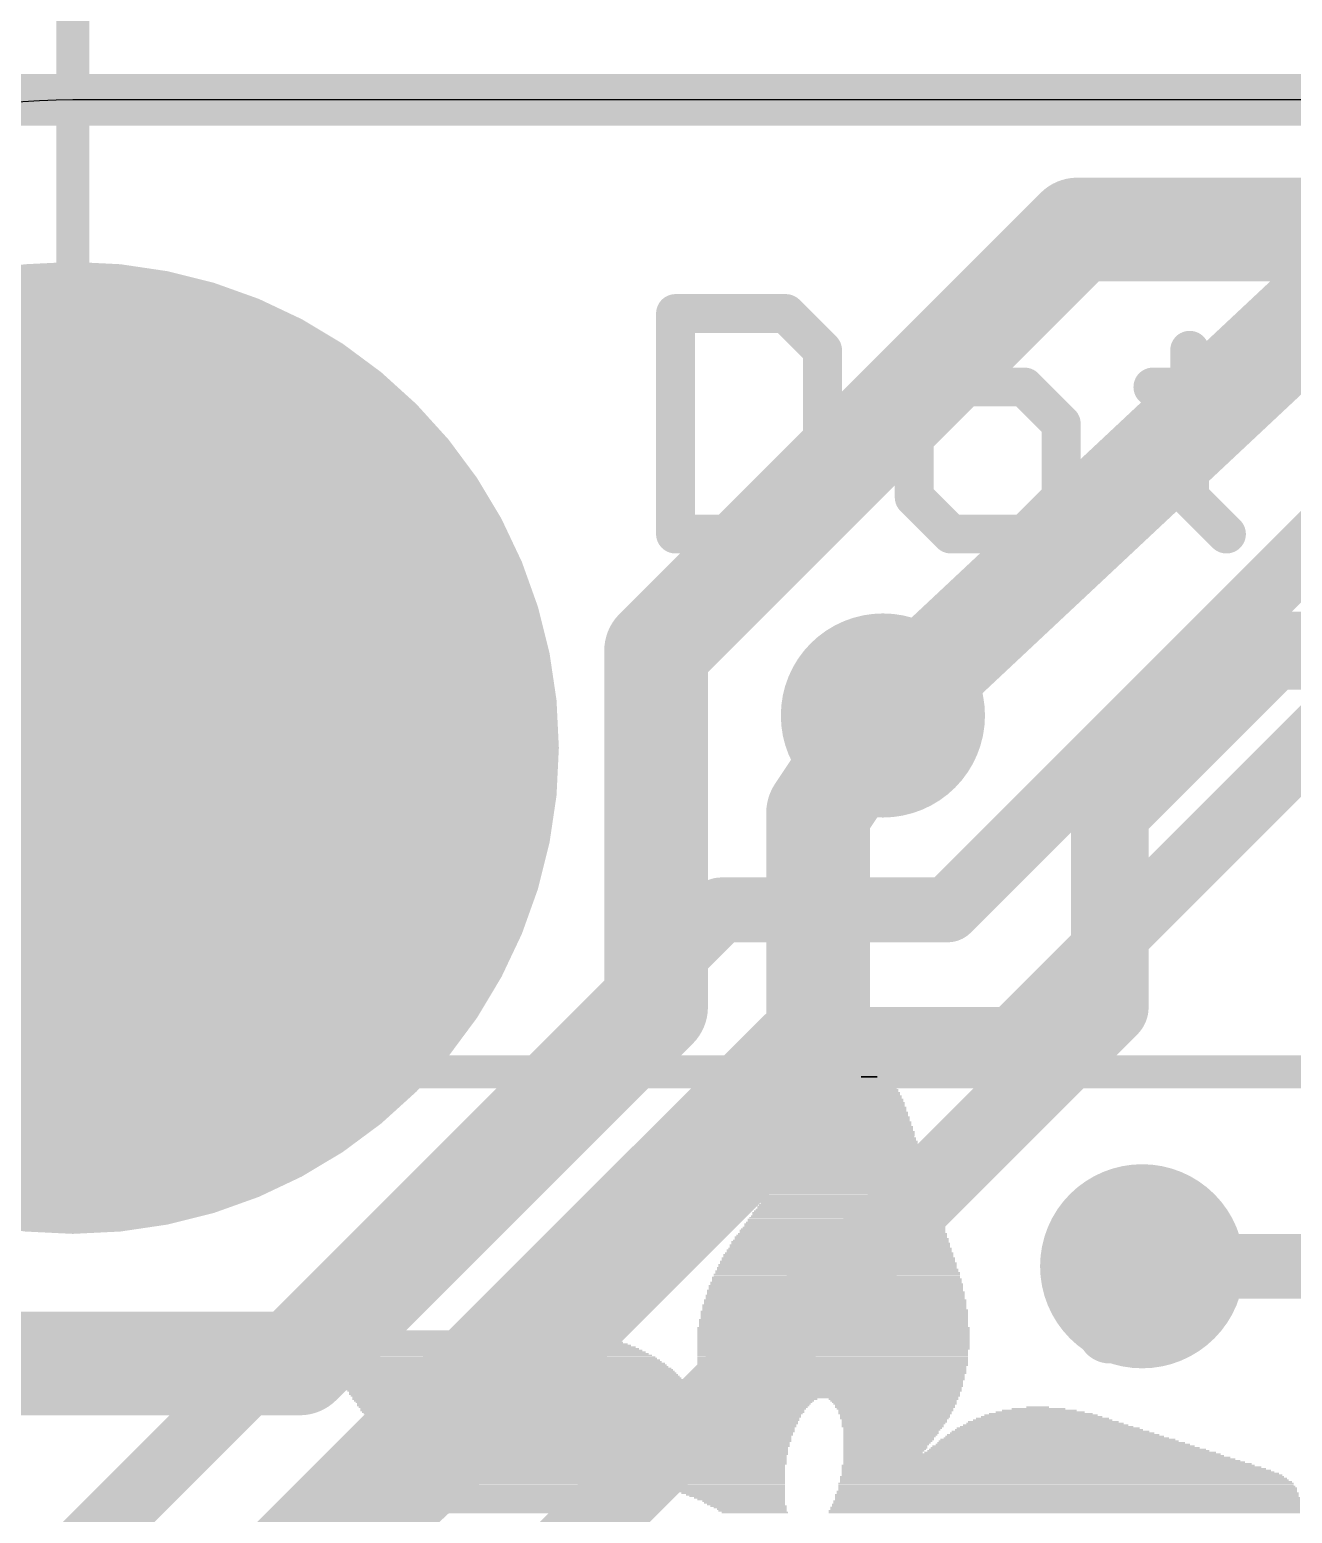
# Model space of a CAD drawing. Extents: x -6 to 62.2, y -4.9 to 32.6.
# Drawn here: x 2.37 to 7.32, y 17.32 to 23.14 of the extents above; entities that cross this region are included whole.
import ezdxf

# ---------------------------------------------------------------- set-up
doc = ezdxf.new("R2010")
doc.units = 0
for name, color, linetype in [('1', 12, 'CONTINUOUS'), ('16', 132, 'CONTINUOUS'), ('17', 110, 'CONTINUOUS'), ('18', 110, 'CONTINUOUS'), ('20', 53, 'CONTINUOUS'), ('21', 40, 'CONTINUOUS'), ('47', 253, 'CONTINUOUS')]:
    doc.layers.add(name, color=color, linetype=linetype)

# ---------------------------------------------------------------- blocks, each defined once
blk = doc.blocks.new('ROUNDP')
at = {"const_width": 0.5}
blk.add_lwpolyline([(0, -0.25, 1), (0, 0.25, 1), (0, -0.25)], format="xyb", dxfattribs=at)
blk = doc.blocks.new('RECT')
blk.add_solid([(-0.5, -0.5), (0.5, -0.5), (-0.5, 0.5), (0.5, 0.5)])
blk = doc.blocks.new('ROUNDV')
at = {"const_width": 0.5}
blk.add_lwpolyline([(0, -0.25, 1), (0, 0.25, 1), (0, -0.25)], format="xyb", dxfattribs=at)

msp = doc.modelspace()

# ---------------------------------------------------------------- linework, layer by layer
at = {"layer": '1'}
for points, const_width in [([(50.8, 22.86), (0, 22.86)], 0.2032), ([(4.826, 20.701), (6.477, 22.352)], 0.4064), ([(6.477, 22.352), (15.748, 22.352)], 0.4064), ([(4.826, 19.304), (4.826, 20.701)], 0.4064), ([(7.239, 20.701), (6.604, 20.066)], 0.3048), ([(15.367, 20.701), (7.239, 20.701)], 0.3048), ([(5.461, 20.066), (5.715, 20.447)], 0.4064), ([(5.461, 19.05), (5.461, 20.066)], 0.4064), ([(6.604, 20.066), (6.604, 19.304)], 0.3048), ([(3.429, 17.907), (4.826, 19.304)], 0.4064), ([(6.604, 19.304), (4.445, 17.145)], 0.3048), ([(3.937, 17.526), (5.461, 19.05)], 0.4064), ([(7.674, 18.288), (6.731, 18.288)], 0.254), ([(2.032, 17.907), (3.429, 17.907)], 0.4064), ([(2.921, 16.582), (3.937, 17.526)], 0.4064)]:
    msp.add_lwpolyline(points, dxfattribs=dict(at, const_width=const_width))
for points, const_width in [([(6.477, 22.4536, 1), (6.477, 22.2504)], 0.2032), ([(6.5488, 22.2802, 1), (6.4052, 22.4238)], 0.2032), ([(4.9276, 20.701, 1), (4.7244, 20.701)], 0.2032), ([(4.7542, 20.7728, 1), (4.8978, 20.6292)], 0.2032), ([(7.239, 20.7772, 1), (7.239, 20.6248)], 0.1524), ([(7.2929, 20.6471, 1), (7.1851, 20.7549)], 0.1524), ([(5.7995, 20.3906, 1), (5.6305, 20.5034)], 0.2032), ([(5.5626, 20.066, 1), (5.3594, 20.066)], 0.2032), ([(5.3765, 20.1224, 1), (5.5455, 20.0096)], 0.2032), ([(6.6802, 20.066, 1), (6.5278, 20.066)], 0.1524), ([(6.5501, 20.1199, 1), (6.6579, 20.0121)], 0.1524), ([(4.8978, 19.2322, 1), (4.7542, 19.3758)], 0.2032), ([(6.6579, 19.2501, 1), (6.5501, 19.3579)], 0.1524), ([(4.7244, 19.304, 1), (4.9276, 19.304)], 0.2032), ([(6.5278, 19.304, 1), (6.6802, 19.304)], 0.1524), ([(5.5328, 18.9782, 1), (5.3892, 19.1218)], 0.2032), ([(5.3594, 19.05, 1), (5.5626, 19.05)], 0.2032), ([(6.731, 18.3515, 1), (6.731, 18.2245)], 0.127), ([(3.429, 17.8054, 1), (3.429, 18.0086)], 0.2032), ([(3.3572, 17.9788, 1), (3.5008, 17.8352)], 0.2032), ([(3.8652, 17.5978, 1), (4.0088, 17.4542)], 0.2032), ([(4.0062, 17.4516, 1), (3.8678, 17.6004)], 0.2032)]:
    msp.add_lwpolyline(points, format="xyb", dxfattribs=dict(at, const_width=const_width))
at = {"layer": '16'}
for points, const_width in [([(0, 22.86), (50.8, 22.86)], 0.2032), ([(5.715, 20.447), (7.747, 22.352)], 0.4064), ([(8.001, 21.717), (5.969, 19.685)], 0.254), ([(8.255, 21.209), (6.223, 19.177)], 0.254), ([(5.08, 19.685), (1.27, 15.875)], 0.254), ([(5.969, 19.685), (5.08, 19.685)], 0.254), ([(5.334, 19.177), (1.778, 15.621)], 0.254), ([(6.223, 19.177), (5.334, 19.177)], 0.254), ([(6.731, 18.288), (6.604, 18.034)], 0.254)]:
    msp.add_lwpolyline(points, dxfattribs=dict(at, const_width=const_width))
for points, const_width in [([(5.6455, 20.5211, 1), (5.7845, 20.3729)], 0.2032), ([(5.08, 19.7485, 1), (5.08, 19.6215)], 0.127), ([(5.1249, 19.6401, 1), (5.0351, 19.7299)], 0.127), ([(5.9241, 19.7299, 1), (6.0139, 19.6401)], 0.127), ([(5.969, 19.6215, 1), (5.969, 19.7485)], 0.127), ([(5.334, 19.2405, 1), (5.334, 19.1135)], 0.127), ([(5.3789, 19.1321, 1), (5.2891, 19.2219)], 0.127), ([(6.1781, 19.2219, 1), (6.2679, 19.1321)], 0.127), ([(6.223, 19.1135, 1), (6.223, 19.2405)], 0.127), ([(6.7878, 18.2596, 1), (6.6742, 18.3164)], 0.127), ([(6.5472, 18.0624, 1), (6.6608, 18.0056)], 0.127)]:
    msp.add_lwpolyline(points, format="xyb", dxfattribs=dict(at, const_width=const_width))
at = {"layer": '20'}
msp.add_line((48.26, 22.86), (2.54, 22.86), dxfattribs=at)
msp.add_arc((2.54, 20.32), 2.54, 90, 180, dxfattribs=at)
at = {"layer": '21', "const_width": 0.1524}
for points in [[(4.9022, 22.0225), (4.9022, 21.1582)], [(5.3344, 22.0225), (4.9022, 22.0225)], [(5.4784, 21.8785), (5.3344, 22.0225)], [(5.4784, 21.3023), (5.4784, 21.8785)], [(6.9173, 21.8785), (6.9173, 21.3023)], [(5.9818, 21.7344), (5.8377, 21.5904)], [(6.2699, 21.7344), (5.9818, 21.7344)], [(6.4139, 21.5904), (6.2699, 21.7344)], [(6.7732, 21.7344), (7.0614, 21.7344)], [(5.8377, 21.5904), (5.8377, 21.3023)], [(6.4139, 21.3023), (6.4139, 21.5904)], [(5.3344, 21.1582), (5.4784, 21.3023)], [(5.8377, 21.3023), (5.9818, 21.1582)], [(6.2699, 21.1582), (6.4139, 21.3023)], [(6.9173, 21.3023), (7.0614, 21.1582)], [(4.9022, 21.1582), (5.3344, 21.1582)], [(5.9818, 21.1582), (6.2699, 21.1582)]]:
    msp.add_lwpolyline(points, dxfattribs=at)
at = {"layer": '21', "const_width": 0.0762}
for points in [[(4.9403, 22.0225, 1), (4.8641, 22.0225)], [(4.9022, 22.0606, 1), (4.9022, 21.9844)], [(5.3613, 22.0495, 1), (5.3074, 21.9956)], [(5.3344, 21.9844, 1), (5.3344, 22.0606)], [(5.5165, 21.8785, 1), (5.4403, 21.8785)], [(5.4515, 21.8515, 1), (5.5054, 21.9054)], [(6.9554, 21.8785, 1), (6.8792, 21.8785)], [(5.9818, 21.7725, 1), (5.9818, 21.6963)], [(6.0087, 21.7075, 1), (5.9548, 21.7614)], [(6.2968, 21.7614, 1), (6.2429, 21.7075)], [(6.2699, 21.6963, 1), (6.2699, 21.7725)], [(6.7732, 21.7725, 1), (6.7732, 21.6963)], [(7.0614, 21.6963, 1), (7.0614, 21.7725)], [(5.8758, 21.5904, 1), (5.7996, 21.5904)], [(5.8108, 21.6173, 1), (5.8647, 21.5634)], [(6.452, 21.5904, 1), (6.3758, 21.5904)], [(6.387, 21.5634, 1), (6.4409, 21.6173)], [(5.5054, 21.2753, 1), (5.4515, 21.3292)], [(5.8647, 21.3292, 1), (5.8108, 21.2753)], [(6.4409, 21.2753, 1), (6.387, 21.3292)], [(6.9442, 21.3292, 1), (6.8904, 21.2753)], [(5.4403, 21.3023, 1), (5.5165, 21.3023)], [(5.7996, 21.3023, 1), (5.8758, 21.3023)], [(6.3758, 21.3023, 1), (6.452, 21.3023)], [(6.8792, 21.3023, 1), (6.9554, 21.3023)], [(4.9022, 21.1963, 1), (4.9022, 21.1201)], [(5.3344, 21.1201, 1), (5.3344, 21.1963)], [(5.9818, 21.1963, 1), (5.9818, 21.1201)], [(6.2699, 21.1201, 1), (6.2699, 21.1963)], [(4.8641, 21.1582, 1), (4.9403, 21.1582)], [(5.3074, 21.1851, 1), (5.3613, 21.1313)], [(5.9548, 21.1313, 1), (6.0087, 21.1851)], [(6.2429, 21.1851, 1), (6.2968, 21.1313)], [(7.0344, 21.1313, 1), (7.0883, 21.1851)]]:
    msp.add_lwpolyline(points, format="xyb", dxfattribs=at)
at = {"layer": '47', "const_width": 0.13}
for points in [[(2.54, 20.32), (2.54, 29.382)], [(8.636, 19.05), (-4.744, 19.05)]]:
    msp.add_lwpolyline(points, dxfattribs=at)
at = {"layer": '47', "const_width": 0.065}
msp.add_lwpolyline([(2.5075, 20.32, 1), (2.5725, 20.32)], format="xyb", dxfattribs=at)

# ---------------------------------------------------------------- block references
at = {"layer": '17', "xscale": 3.81, "yscale": 3.81}
msp.add_blockref('ROUNDP', (2.54, 20.32), dxfattribs=at)
msp.add_blockref('ROUNDP', (2.54, 20.32), dxfattribs=at)
at = {"layer": '18', "xscale": 0.8001, "yscale": 0.8001}
for p in [(5.715, 20.447), (5.715, 20.447), (6.731, 18.288), (6.731, 18.288)]:
    msp.add_blockref('ROUNDV', p, dxfattribs=at)
at = {"layer": '21'}
for p, xscale, yscale in [((5.6642, 19.0183), 0.1334, 0.0063), ((5.661, 19.0246), 0.1016, 0.0064), ((5.6611, 19.031), 0.0635, 0.0063), ((5.6611, 18.9611), 0.2413, 0.0064), ((5.6642, 18.9674), 0.235, 0.0063), ((5.6642, 18.9802), 0.2222, 0.0063), ((5.6642, 18.9738), 0.2222, 0.0064), ((5.6642, 18.9865), 0.2096, 0.0064), ((5.6642, 18.9929), 0.1968, 0.0063), ((5.6642, 18.9992), 0.1842, 0.0064), ((5.6642, 19.0055), 0.1714, 0.0063), ((5.6674, 19.0119), 0.1524, 0.0064), ((5.6515, 18.904), 0.3112, 0.0063), ((5.6547, 18.9103), 0.3048, 0.0064), ((5.6547, 18.923), 0.2921, 0.0064), ((5.6547, 18.9167), 0.2921, 0.0063), ((5.6579, 18.9293), 0.2857, 0.0063), ((5.6579, 18.9357), 0.2731, 0.0064), ((5.6579, 18.9484), 0.2603, 0.0064), ((5.6611, 18.9421), 0.2667, 0.0063), ((5.661, 18.9548), 0.254, 0.0063), ((5.6388, 18.8405), 0.3746, 0.0063), ((5.642, 18.8531), 0.3683, 0.0063), ((5.642, 18.8468), 0.3683, 0.0064), ((5.642, 18.8595), 0.3556, 0.0064), ((5.6452, 18.8659), 0.3493, 0.0063), ((5.6484, 18.8722), 0.3429, 0.0064), ((5.6452, 18.8786), 0.3365, 0.0063), ((5.6483, 18.8849), 0.3302, 0.0064), ((5.6515, 18.8912), 0.3238, 0.0063), ((5.6515, 18.8976), 0.3112, 0.0064), ((5.6293, 18.7897), 0.4318, 0.0063), ((5.6293, 18.7833), 0.4318, 0.0064), ((5.6292, 18.796), 0.4191, 0.0064), ((5.6325, 18.8087), 0.4127, 0.0064), ((5.6325, 18.8024), 0.4127, 0.0063), ((5.6356, 18.815), 0.4064, 0.0063), ((5.6357, 18.8214), 0.3937, 0.0064), ((5.6388, 18.8341), 0.3874, 0.0064), ((5.6388, 18.8278), 0.3874, 0.0063), ((5.6166, 18.7262), 0.4953, 0.0063), ((5.6198, 18.7325), 0.4889, 0.0064), ((5.6198, 18.7452), 0.4763, 0.0064), ((5.6198, 18.7388), 0.4763, 0.0063), ((5.623, 18.7516), 0.4699, 0.0063), ((5.6229, 18.7579), 0.4572, 0.0064), ((5.6261, 18.7706), 0.4508, 0.0064), ((5.6261, 18.7643), 0.4508, 0.0063), ((5.6292, 18.7769), 0.4445, 0.0063), ((5.6071, 18.6754), 0.5525, 0.0063), ((5.6071, 18.669), 0.5525, 0.0064), ((5.6071, 18.6817), 0.5397, 0.0064), ((5.6102, 18.6881), 0.5334, 0.0063), ((5.6103, 18.7007), 0.5207, 0.0063), ((5.6134, 18.6944), 0.527, 0.0064), ((5.6134, 18.7071), 0.5144, 0.0064), ((5.6134, 18.7198), 0.5016, 0.0064), ((5.6166, 18.7135), 0.508, 0.0063), ((5.5944, 18.6119), 0.6159, 0.0063), ((5.5975, 18.6182), 0.6096, 0.0064), ((5.5976, 18.6309), 0.5969, 0.0064), ((5.5976, 18.6245), 0.5969, 0.0063), ((5.6007, 18.6373), 0.5906, 0.0063), ((5.6007, 18.6436), 0.5778, 0.0064), ((5.6039, 18.6563), 0.5715, 0.0064), ((5.6039, 18.65), 0.5715, 0.0063), ((5.6039, 18.6626), 0.5588, 0.0063), ((5.5817, 18.5611), 0.6667, 0.0063), ((5.5849, 18.5547), 0.6731, 0.0064), ((5.5848, 18.5674), 0.6604, 0.0064), ((5.588, 18.5738), 0.654, 0.0063), ((5.588, 18.5864), 0.6414, 0.0063), ((5.588, 18.5801), 0.6414, 0.0064), ((5.5912, 18.5928), 0.635, 0.0064), ((5.5911, 18.6055), 0.6223, 0.0064), ((5.5944, 18.5992), 0.6287, 0.0063), ((5.5721, 18.4976), 0.7366, 0.0063), ((5.5721, 18.4912), 0.7366, 0.0064), ((5.5722, 18.5039), 0.7239, 0.0064), ((5.5753, 18.5102), 0.7176, 0.0063), ((5.5753, 18.523), 0.7048, 0.0063), ((5.5785, 18.5166), 0.7112, 0.0064), ((5.5785, 18.5293), 0.6985, 0.0064), ((5.5785, 18.542), 0.6858, 0.0064), ((5.5817, 18.5357), 0.6921, 0.0063), ((5.5817, 18.5483), 0.6795, 0.0063), ((5.5595, 18.434), 0.8001, 0.0063), ((5.5626, 18.4404), 0.7938, 0.0064), ((5.5626, 18.4531), 0.781, 0.0064), ((5.5626, 18.4468), 0.781, 0.0063), ((5.5626, 18.4595), 0.7684, 0.0063), ((5.5658, 18.4721), 0.762, 0.0063), ((5.5658, 18.4658), 0.762, 0.0064), ((5.569, 18.4785), 0.7557, 0.0064), ((5.569, 18.4849), 0.7429, 0.0063), ((5.5499, 18.3769), 0.8572, 0.0064), ((5.5468, 18.3833), 0.8509, 0.0063), ((5.5499, 18.3896), 0.8446, 0.0064), ((5.5499, 18.4023), 0.8318, 0.0064), ((5.5531, 18.3959), 0.8382, 0.0063), ((5.5531, 18.4087), 0.8255, 0.0063), ((5.5563, 18.415), 0.8191, 0.0064), ((5.5563, 18.4277), 0.8065, 0.0064), ((5.5563, 18.4214), 0.8065, 0.0063), ((5.5404, 18.3198), 0.9144, 0.0063), ((5.5404, 18.3325), 0.9017, 0.0063), ((5.5404, 18.3261), 0.9017, 0.0064), ((5.5436, 18.3388), 0.8953, 0.0064), ((5.5436, 18.3515), 0.8827, 0.0064), ((5.5436, 18.3452), 0.8827, 0.0063), ((5.5468, 18.3578), 0.8763, 0.0063), ((5.5467, 18.3706), 0.8636, 0.0063), ((5.5467, 18.3642), 0.8636, 0.0064), ((5.5341, 18.269), 0.9525, 0.0063), ((5.5372, 18.2626), 0.9588, 0.0064), ((5.534, 18.2817), 0.9398, 0.0063), ((5.5372, 18.2753), 0.9462, 0.0064), ((5.5372, 18.2944), 0.9334, 0.0063), ((5.5372, 18.288), 0.9334, 0.0064), ((5.5372, 18.3071), 0.9208, 0.0063), ((5.5404, 18.3007), 0.9271, 0.0064), ((5.5404, 18.3134), 0.9144, 0.0064), ((5.5309, 18.2118), 0.9969, 0.0064), ((5.5309, 18.2055), 0.9969, 0.0063), ((5.534, 18.2182), 0.9906, 0.0063), ((5.5309, 18.2245), 0.9843, 0.0064), ((5.5309, 18.2436), 0.9715, 0.0063), ((5.5341, 18.2372), 0.9779, 0.0064), ((5.5341, 18.2309), 0.9779, 0.0063), ((5.534, 18.2563), 0.9652, 0.0063), ((5.534, 18.2499), 0.9652, 0.0064), ((5.5277, 18.1547), 1.0287, 0.0063), ((5.5277, 18.1483), 1.0287, 0.0064), ((5.5277, 18.142), 1.0287, 0.0063), ((5.5277, 18.1737), 1.016, 0.0064), ((5.5277, 18.1674), 1.016, 0.0063), ((5.5277, 18.161), 1.016, 0.0064), ((5.5309, 18.1864), 1.0097, 0.0064), ((5.5309, 18.1801), 1.0097, 0.0063), ((5.5277, 18.1928), 1.0033, 0.0063), ((5.5309, 18.1991), 0.9969, 0.0064), ((5.5245, 18.1102), 1.0478, 0.0064), ((5.5245, 18.1039), 1.0478, 0.0063), ((5.5245, 18.0975), 1.0478, 0.0064), ((5.5245, 18.0912), 1.0478, 0.0063), ((5.5245, 18.0848), 1.0478, 0.0064), ((5.5245, 18.1356), 1.035, 0.0064), ((5.5245, 18.1293), 1.035, 0.0063), ((5.5245, 18.1229), 1.035, 0.0064), ((5.5277, 18.1166), 1.0414, 0.0063), ((4.099, 18.0277), 0.8763, 0.0063), ((4.0831, 18.034), 0.7937, 0.0064), ((5.5213, 18.0467), 1.0668, 0.0064), ((5.5213, 18.0404), 1.0668, 0.0063), ((5.5213, 18.034), 1.0668, 0.0064), ((5.5213, 18.0277), 1.0668, 0.0063), ((5.5213, 18.0785), 1.0541, 0.0063), ((5.5213, 18.0721), 1.0541, 0.0064), ((5.5213, 18.0658), 1.0541, 0.0063), ((5.5213, 18.0594), 1.0541, 0.0064), ((5.5213, 18.0531), 1.0541, 0.0063), ((4.1624, 17.9769), 1.1303, 0.0063), ((4.1719, 17.9705), 1.1493, 0.0064), ((4.1593, 17.9832), 1.1113, 0.0064), ((4.1434, 17.9959), 1.0668, 0.0064), ((4.1529, 17.9896), 1.0858, 0.0063), ((4.137, 18.0023), 1.0414, 0.0063), ((4.1275, 18.0086), 1.0096, 0.0064), ((4.1212, 18.015), 0.9715, 0.0063), ((4.1117, 18.0213), 0.9271, 0.0064), ((5.5213, 18.0213), 1.0668, 0.0064), ((5.5213, 18.015), 1.0668, 0.0063), ((5.5213, 18.0086), 1.0668, 0.0064), ((5.5213, 18.0023), 1.0668, 0.0063), ((5.5213, 17.9959), 1.0668, 0.0064), ((5.5213, 17.9896), 1.0668, 0.0063), ((5.5213, 17.9832), 1.0668, 0.0064), ((5.5213, 17.9769), 1.0668, 0.0063), ((5.5213, 17.9705), 1.0668, 0.0064), ((4.21, 17.9134), 1.2763, 0.0063), ((4.21, 17.9197), 1.2637, 0.0064), ((4.2005, 17.9324), 1.2446, 0.0064), ((4.2037, 17.9261), 1.251, 0.0063), ((4.1942, 17.9388), 1.2319, 0.0063), ((4.1783, 17.9578), 1.1874, 0.0064), ((4.191, 17.9451), 1.2128, 0.0064), ((4.1847, 17.9515), 1.2001, 0.0063), ((4.1751, 17.9642), 1.1684, 0.0063), ((5.5213, 17.9642), 1.0668, 0.0063), ((5.5182, 17.9578), 1.0605, 0.0064), ((5.5182, 17.9515), 1.0605, 0.0063), ((5.5182, 17.9451), 1.0605, 0.0064), ((5.5182, 17.9388), 1.0605, 0.0063), ((5.5182, 17.9324), 1.0605, 0.0064), ((5.5182, 17.9261), 1.0605, 0.0063), ((5.5182, 17.9197), 1.0605, 0.0064), ((5.5182, 17.9134), 1.0605, 0.0063), ((4.2164, 17.907), 1.289, 0.0064), ((4.2196, 17.9007), 1.2954, 0.0063), ((4.2291, 17.888), 1.3144, 0.0063), ((4.2228, 17.8943), 1.3017, 0.0064), ((4.2386, 17.8753), 1.3208, 0.0063), ((4.2418, 17.8689), 1.3272, 0.0064), ((4.2355, 17.8816), 1.3145, 0.0064), ((4.245, 17.8626), 1.3335, 0.0063), ((4.2514, 17.8562), 1.3335, 0.0064), ((5.515, 17.8943), 1.0541, 0.0064), ((5.5182, 17.907), 1.0605, 0.0064), ((5.5182, 17.9007), 1.0605, 0.0063), ((5.5182, 17.888), 1.0477, 0.0063), ((5.5182, 17.8816), 1.0477, 0.0064), ((5.5182, 17.8753), 1.0477, 0.0063), ((5.5182, 17.8689), 1.0477, 0.0064), ((5.515, 17.8626), 1.0414, 0.0063), ((5.5182, 17.8562), 1.0351, 0.0064), ((4.2545, 17.8498), 1.3398, 0.0063), ((4.264, 17.8372), 1.3462, 0.0063), ((4.2609, 17.8435), 1.3399, 0.0064), ((4.2704, 17.8308), 1.3462, 0.0064), ((4.2736, 17.8245), 1.3525, 0.0063), ((4.2799, 17.8181), 1.3526, 0.0064), ((4.2831, 17.8117), 1.3589, 0.0063), ((4.2895, 17.8054), 1.3589, 0.0064), ((4.2926, 17.7991), 1.3526, 0.0063), ((5.515, 17.8372), 1.0287, 0.0063), ((5.5182, 17.8498), 1.0351, 0.0063), ((5.5182, 17.8435), 1.0351, 0.0064), ((5.515, 17.8117), 1.016, 0.0063), ((5.5182, 17.8308), 1.0223, 0.0064), ((5.5182, 17.8245), 1.0223, 0.0063), ((5.5182, 17.8181), 1.0223, 0.0064), ((5.5182, 17.8054), 1.0097, 0.0064), ((5.5182, 17.7991), 1.0097, 0.0063), ((4.3022, 17.7864), 1.3589, 0.0063), ((4.299, 17.7927), 1.3525, 0.0064), ((4.3085, 17.78), 1.3589, 0.0064), ((4.3148, 17.7673), 1.3589, 0.0064), ((4.3117, 17.7736), 1.3525, 0.0063), ((4.3212, 17.761), 1.3589, 0.0063), ((4.3243, 17.7546), 1.3525, 0.0064), ((4.3338, 17.7419), 1.3589, 0.0064), ((4.3307, 17.7483), 1.3526, 0.0063), ((4.3371, 17.7355), 1.3525, 0.0063), ((5.515, 17.7927), 1.0033, 0.0064), ((5.515, 17.7736), 0.9906, 0.0063), ((5.5182, 17.7864), 0.9969, 0.0063), ((5.5182, 17.78), 0.9969, 0.0064), ((5.2355, 17.761), 0.4191, 0.0063), ((5.2419, 17.7673), 0.4318, 0.0064), ((5.2356, 17.7546), 0.4064, 0.0064), ((5.2324, 17.7483), 0.4, 0.0063), ((5.2293, 17.7419), 0.3937, 0.0064), ((5.2292, 17.7355), 0.381, 0.0063), ((5.7563, 17.7673), 0.508, 0.0064), ((5.7563, 17.761), 0.4953, 0.0063), ((5.7595, 17.7546), 0.4889, 0.0064), ((5.7626, 17.7483), 0.4826, 0.0063), ((5.7627, 17.7419), 0.4699, 0.0064), ((5.7627, 17.7355), 0.4699, 0.0063), ((6.3215, 17.7355), 0.0889, 0.0063), ((4.3434, 17.7292), 1.3526, 0.0064), ((4.3466, 17.7229), 1.3589, 0.0063), ((4.3498, 17.7165), 1.3525, 0.0064), ((4.3561, 17.7102), 1.3526, 0.0063), ((4.3624, 17.7038), 1.3525, 0.0064), ((4.3624, 17.6974), 1.3525, 0.0063), ((4.3688, 17.6911), 1.3526, 0.0064), ((4.3752, 17.6848), 1.3525, 0.0063), ((4.5434, 17.6784), 1.6764, 0.0064), ((5.226, 17.7292), 0.3747, 0.0064), ((5.2229, 17.7229), 0.3683, 0.0063), ((5.226, 17.7165), 0.3619, 0.0064), ((5.2229, 17.7102), 0.3556, 0.0063), ((5.2197, 17.7038), 0.3492, 0.0064), ((5.2229, 17.6974), 0.3429, 0.0063), ((5.2197, 17.6911), 0.3366, 0.0064), ((5.2229, 17.6848), 0.3302, 0.0063), ((5.7626, 17.7292), 0.4572, 0.0064), ((5.7658, 17.7229), 0.4508, 0.0063), ((5.7627, 17.7165), 0.4445, 0.0064), ((5.7627, 17.7102), 0.4445, 0.0063), ((5.7626, 17.7038), 0.4318, 0.0064), ((5.7626, 17.6974), 0.4318, 0.0063), ((5.7595, 17.6911), 0.4255, 0.0064), ((5.7595, 17.6848), 0.4127, 0.0063), ((5.7595, 17.6784), 0.4127, 0.0064), ((6.3437, 17.6784), 0.5905, 0.0064), ((6.3405, 17.6848), 0.5461, 0.0063), ((6.3405, 17.6911), 0.5207, 0.0064), ((6.3373, 17.6974), 0.4762, 0.0063), ((6.3342, 17.7038), 0.4445, 0.0064), ((6.3341, 17.7102), 0.4064, 0.0063), ((6.331, 17.7165), 0.3493, 0.0064), ((6.3277, 17.7229), 0.2921, 0.0063), ((6.3246, 17.7292), 0.2096, 0.0064), ((4.5434, 17.6721), 1.6764, 0.0063), ((4.5434, 17.6657), 1.6637, 0.0064), ((4.5466, 17.6593), 1.6574, 0.0063), ((4.5466, 17.653), 1.6446, 0.0064), ((4.5466, 17.6467), 1.6446, 0.0063), ((4.5498, 17.6403), 1.6383, 0.0064), ((4.5498, 17.634), 1.6256, 0.0063), ((4.5498, 17.6276), 1.6256, 0.0064), ((4.5498, 17.6212), 1.6129, 0.0063), ((5.7563, 17.6721), 0.4064, 0.0063), ((5.7531, 17.6657), 0.4, 0.0064), ((5.7531, 17.6593), 0.4, 0.0063), ((5.7531, 17.653), 0.3874, 0.0064), ((5.7499, 17.6467), 0.381, 0.0063), ((5.7435, 17.6276), 0.3683, 0.0064), ((5.7404, 17.6212), 0.362, 0.0063), ((5.7468, 17.6403), 0.3747, 0.0064), ((5.7468, 17.634), 0.3747, 0.0063), ((6.3881, 17.6212), 0.8572, 0.0063), ((6.3818, 17.6276), 0.8319, 0.0064), ((6.3786, 17.634), 0.8001, 0.0063), ((6.3723, 17.6403), 0.7747, 0.0064), ((6.3659, 17.6467), 0.7366, 0.0063), ((6.3627, 17.653), 0.7176, 0.0064), ((6.3563, 17.6593), 0.6795, 0.0063), ((6.3532, 17.6657), 0.6477, 0.0064), ((6.35, 17.6721), 0.616, 0.0063), ((4.553, 17.6149), 1.6065, 0.0064), ((4.5561, 17.6086), 1.6002, 0.0063), ((4.5561, 17.6022), 1.6002, 0.0064), ((4.5562, 17.5959), 1.5875, 0.0063), ((4.5593, 17.5895), 1.5812, 0.0064), ((4.5625, 17.5831), 1.5748, 0.0063), ((4.5593, 17.5768), 1.5684, 0.0064), ((4.5625, 17.5705), 1.5621, 0.0063), ((4.5657, 17.5641), 1.5557, 0.0064), ((5.7372, 17.6149), 0.3556, 0.0064), ((5.7372, 17.6086), 0.3556, 0.0063), ((5.734, 17.6022), 0.3493, 0.0064), ((5.7277, 17.5895), 0.3366, 0.0064), ((5.7245, 17.5831), 0.3302, 0.0063), ((5.7245, 17.5768), 0.3302, 0.0064), ((5.7309, 17.5959), 0.3429, 0.0063), ((5.7214, 17.5705), 0.3239, 0.0063), ((5.7182, 17.5641), 0.3175, 0.0064), ((6.4421, 17.5641), 1.1049, 0.0064), ((6.4389, 17.5705), 1.0858, 0.0063), ((6.4294, 17.5768), 1.0541, 0.0064), ((6.423, 17.5831), 1.0287, 0.0063), ((6.4199, 17.5895), 0.9969, 0.0064), ((6.4135, 17.5959), 0.9716, 0.0063), ((6.404, 17.6022), 0.9398, 0.0064), ((6.4008, 17.6086), 0.9208, 0.0063), ((6.3944, 17.6149), 0.8827, 0.0064), ((4.5688, 17.5578), 1.5494, 0.0063), ((4.5688, 17.5514), 1.5494, 0.0064), ((4.5689, 17.545), 1.5367, 0.0063), ((4.572, 17.5387), 1.5304, 0.0064), ((4.5752, 17.5324), 1.524, 0.0063), ((4.5752, 17.526), 1.524, 0.0064), ((4.5784, 17.5197), 1.5177, 0.0063), ((4.5816, 17.5133), 1.5113, 0.0064), ((4.5815, 17.5069), 1.4986, 0.0063), ((6.3627, 17.5069), 1.6192, 0.0063), ((5.715, 17.5578), 0.3112, 0.0063), ((6.2992, 17.5514), 1.4796, 0.0064), ((6.3182, 17.5387), 1.5177, 0.0064), ((6.3277, 17.5324), 1.5367, 0.0063), ((6.3373, 17.526), 1.5558, 0.0064), ((6.3468, 17.5197), 1.5748, 0.0063), ((6.3595, 17.5133), 1.6002, 0.0064), ((6.3056, 17.545), 1.4923, 0.0063), ((6.4484, 17.5578), 1.143, 0.0063), ((4.5815, 17.5006), 1.4986, 0.0064), ((4.5847, 17.4943), 1.4922, 0.0063), ((4.5879, 17.4879), 1.4859, 0.0064), ((4.5879, 17.4816), 1.4859, 0.0063), ((4.5911, 17.4752), 1.4795, 0.0064), ((4.5942, 17.4688), 1.4732, 0.0063), ((4.5974, 17.4625), 1.4668, 0.0064), ((4.5974, 17.4562), 1.4668, 0.0063), ((4.6006, 17.4498), 1.4605, 0.0064), ((6.4167, 17.4625), 1.7399, 0.0064), ((6.423, 17.4562), 1.7526, 0.0063), ((6.4262, 17.4498), 1.759, 0.0064), ((6.3849, 17.4943), 1.6637, 0.0063), ((6.3944, 17.4879), 1.6827, 0.0064), ((6.3754, 17.5006), 1.6446, 0.0064), ((6.4008, 17.4816), 1.6954, 0.0063), ((6.4167, 17.4688), 1.7272, 0.0063), ((6.4104, 17.4752), 1.7145, 0.0064), ((4.6037, 17.4435), 1.4541, 0.0063), ((4.6069, 17.4371), 1.4478, 0.0064), ((4.6069, 17.4307), 1.4478, 0.0063), ((4.6101, 17.4244), 1.4414, 0.0064), ((4.3466, 17.4181), 0.9017, 0.0063), ((4.3339, 17.4117), 0.8636, 0.0064), ((4.3243, 17.4054), 0.8445, 0.0063), ((4.3243, 17.399), 0.8319, 0.0064), ((4.3243, 17.3926), 0.8191, 0.0063), ((4.3212, 17.3863), 0.8128, 0.0064), ((5.08, 17.4181), 0.5016, 0.0063), ((5.1022, 17.4117), 0.4572, 0.0064), ((5.1181, 17.4054), 0.4254, 0.0063), ((5.1276, 17.399), 0.4064, 0.0064), ((5.1372, 17.3926), 0.3873, 0.0063), ((5.1435, 17.3863), 0.3746, 0.0064), ((6.4358, 17.3926), 1.8161, 0.0063), ((6.4358, 17.3863), 1.8161, 0.0064), ((6.4357, 17.4054), 1.8034, 0.0063), ((6.4389, 17.399), 1.8098, 0.0064), ((6.4325, 17.4371), 1.7843, 0.0064), ((6.4325, 17.4307), 1.7843, 0.0063), ((6.4389, 17.4181), 1.797, 0.0063), ((6.4389, 17.4117), 1.797, 0.0064), ((6.4358, 17.4244), 1.7907, 0.0064), ((6.4325, 17.4435), 1.7717, 0.0063), ((4.3243, 17.38), 0.8065, 0.0063), ((4.3243, 17.3736), 0.7937, 0.0064), ((4.3275, 17.3673), 0.7874, 0.0063), ((4.3275, 17.3609), 0.7874, 0.0064), ((4.3307, 17.3545), 0.781, 0.0063), ((4.3338, 17.3482), 0.7747, 0.0064), ((4.3403, 17.3419), 0.7747, 0.0063), ((4.3403, 17.3355), 0.7747, 0.0064), ((4.3434, 17.3292), 0.7684, 0.0063), ((5.153, 17.38), 0.3556, 0.0063), ((5.1593, 17.3736), 0.3429, 0.0064), ((5.1689, 17.3673), 0.3238, 0.0063), ((5.1721, 17.3609), 0.3175, 0.0064), ((5.1784, 17.3545), 0.3048, 0.0063), ((5.1879, 17.3482), 0.2985, 0.0064), ((5.1943, 17.3419), 0.2858, 0.0063), ((5.2007, 17.3355), 0.2731, 0.0064), ((5.2039, 17.3292), 0.2667, 0.0063), ((6.4262, 17.3292), 1.8478, 0.0063), ((6.4294, 17.3419), 1.8415, 0.0063), ((6.4294, 17.3355), 1.8415, 0.0064), ((6.4325, 17.3545), 1.8351, 0.0063), ((6.4325, 17.3482), 1.8351, 0.0064), ((6.4357, 17.3673), 1.8288, 0.0063), ((6.4357, 17.3609), 1.8288, 0.0064), ((6.4389, 17.38), 1.8224, 0.0063), ((6.4389, 17.3736), 1.8224, 0.0064), ((4.3498, 17.3228), 0.7683, 0.0064), ((5.2134, 17.3228), 0.2603, 0.0064), ((6.4262, 17.3228), 1.8478, 0.0064)]:
    msp.add_blockref('RECT', p, dxfattribs=dict(at, xscale=xscale, yscale=yscale))

doc.saveas('drawing.dxf')
